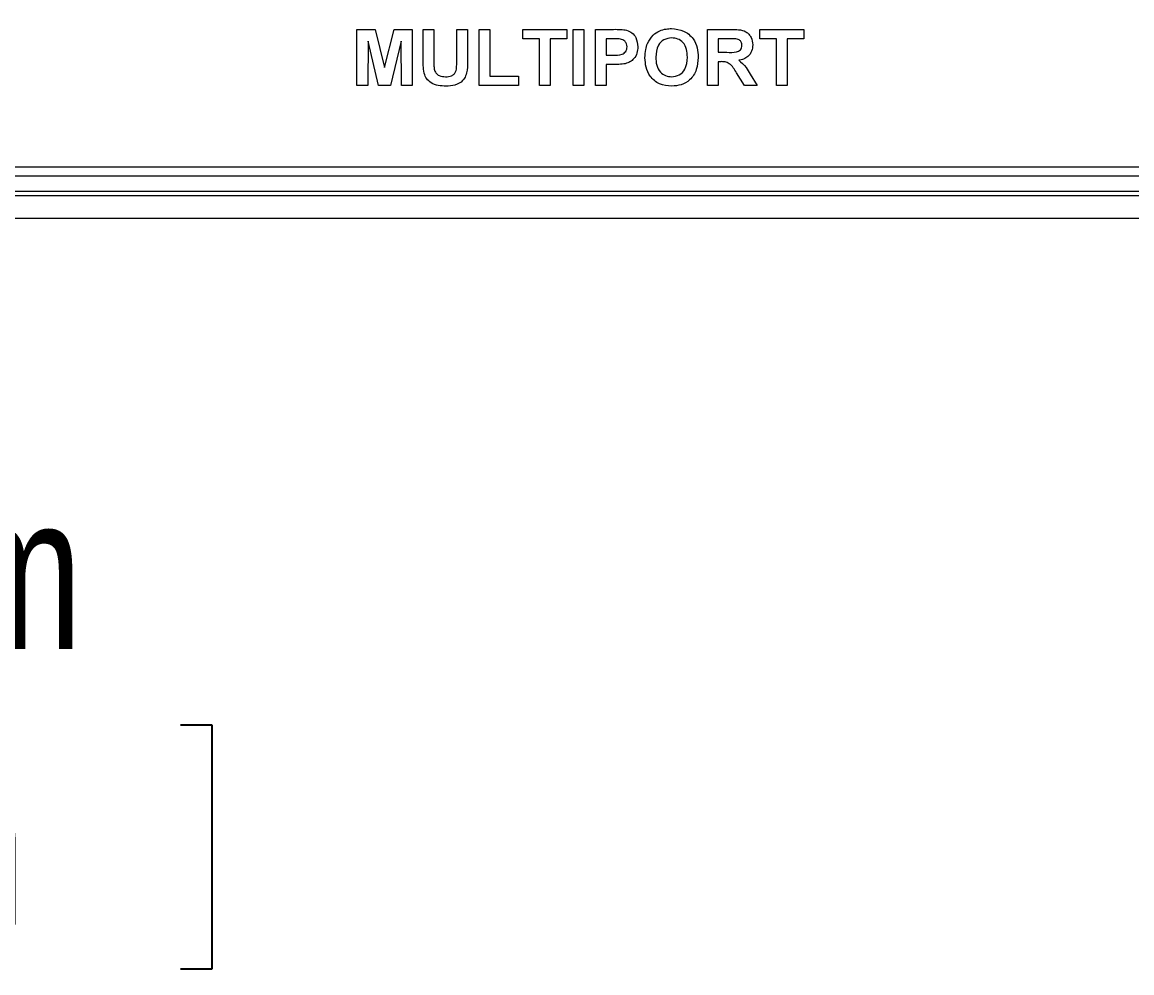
# Model space of a CAD drawing. Header units: millimetres. Extents: x 6 to 425, y 6 to 273.
# Drawn here: x 334.73 to 357.62, y 111.15 to 130.75 of the extents above; entities that cross this region are included whole.
import ezdxf

# ---------------------------------------------------------------- set-up
doc = ezdxf.new("R2010")
doc.units = ezdxf.units.MM
doc.layers.add('ITAR', color=7, linetype='Continuous')
doc.styles.add('SLDTEXTSTYLE0', font='TXT', dxfattribs={"width": 0.75})
doc.dimstyles.new('SLDDIMSTYLE2', dxfattribs={"dimtxt": 3.175, "dimasz": 3.302, "dimexe": 0, "dimexo": 0.0625, "dimgap": 0.79375, "dimtad": 0, "dimtih": 1, "dimtoh": 1, "dimlfac": 2, "dimrnd": 1e-09, "dimzin": 4, "dimdsep": 46, "dimtxsty": 'SLDTEXTSTYLE0', "dimsah": 1, "dimcen": 0.09, "dimadec": 0, "dimazin": 1, "dimtfac": 1, "dimtmove": 0, "dimatfit": 0, "dimfxl": 1, "dimfrac": 2, "dimtolj": 1, "dimtzin": 12, "dimarcsym": 0})

# ---------------------------------------------------------------- blocks, each defined once
blk = doc.blocks.new('_D_2')
at = {"layer": 'ITAR'}
for p, q in [((315.021, 126.709), (315.021, 133.059)), ((320.348, 126.709), (311.846, 126.709)), ((323.066, 124.409), (311.846, 124.409)), ((315.021, 116.293), (315.021, 124.409)), ((321.371, 116.293), (315.021, 116.293)), ((327.099, 116.268), (326.454, 116.268)), ((326.454, 116.268), (326.454, 111.228)), ((338.002, 116.268), (338.647, 116.268)), ((338.647, 116.268), (338.647, 111.228)), ((326.454, 111.228), (327.099, 111.228)), ((338.647, 111.228), (338.002, 111.228))]:
    blk.add_line(p, q, dxfattribs=at)
for points in [[(315.021, 126.709), (315.529, 130.011), (314.513, 130.011)], [(315.021, 124.409), (314.513, 121.107), (315.529, 121.107)]]:
    blk.add_solid(points, dxfattribs=at)
at = {"layer": 'ITAR', "char_height": 3.175, "attachment_point": 1, "style": 'SLDTEXTSTYLE0'}
for s, insert in [('4.60mm', (324.476, 121.006)), ('.18in', (327.905, 115.321))]:
    blk.add_mtext(s, dxfattribs=dict(at, insert=insert))

msp = doc.modelspace()

# ---------------------------------------------------------------- linework, layer by layer
at = {"color": 7, "linetype": 'Continuous', "lineweight": 15}
for p, q in [((341.6399, 129.4492), (341.6399, 130.6049)), ((341.6399, 130.6049), (342.0158, 130.6049)), ((342.0158, 130.6049), (342.2103, 129.8166)), ((342.2103, 129.8166), (342.4048, 130.6049)), ((342.4048, 130.6049), (342.7808, 130.6049)), ((342.7808, 130.6049), (342.7808, 129.4492)), ((343.003, 130.6049), (343.2253, 130.6049)), ((343.003, 129.991), (343.003, 130.6049)), ((343.2253, 130.6049), (343.2253, 129.9778)), ((343.6995, 129.9643), (343.6995, 130.6049)), ((343.6995, 130.6049), (343.9217, 130.6049)), ((343.9217, 130.6049), (343.9217, 130.0004)), ((344.1588, 129.4492), (344.1588, 130.6049)), ((344.1588, 130.6049), (344.381, 130.6049)), ((344.381, 130.6049), (344.381, 129.6418)), ((345.0626, 130.4123), (345.0626, 130.6049)), ((345.0626, 130.6049), (345.9665, 130.6049)), ((345.9665, 130.6049), (345.9665, 130.4123)), ((346.0998, 130.6049), (346.3221, 130.6049)), ((346.0998, 129.4492), (346.0998, 130.6049)), ((346.3221, 130.6049), (346.3221, 129.4492)), ((346.5592, 130.6049), (346.9289, 130.6049)), ((346.5592, 129.4492), (346.5592, 130.6049)), ((348.8707, 129.4492), (348.8707, 130.6049)), ((348.8707, 130.6049), (349.3557, 130.6049)), ((349.9523, 130.4123), (349.9523, 130.6049)), ((349.9523, 130.6049), (350.8562, 130.6049)), ((350.8562, 130.6049), (350.8562, 130.4123)), ((341.8695, 130.3591), (341.8621, 129.4492)), ((342.0865, 129.4492), (341.8695, 130.3591)), ((342.5511, 130.3591), (342.3342, 129.4492)), ((342.5585, 129.4492), (342.5511, 130.3591)), ((345.4034, 130.4123), (345.0626, 130.4123)), ((345.4034, 129.4492), (345.4034, 130.4123)), ((345.9665, 130.4123), (345.6257, 130.4123)), ((345.6257, 130.4123), (345.6257, 129.4492)), ((346.899, 130.4123), (346.7814, 130.4123)), ((346.7814, 130.4123), (346.7814, 130.0715)), ((349.2818, 130.4123), (349.0929, 130.4123)), ((349.0929, 130.4123), (349.0929, 130.1308)), ((350.2931, 130.4123), (349.9523, 130.4123)), ((350.2931, 129.4492), (350.2931, 130.4123)), ((350.8562, 130.4123), (350.5154, 130.4123)), ((350.5154, 130.4123), (350.5154, 129.4492)), ((346.7814, 130.0715), (346.9148, 130.0715)), ((349.0929, 130.1308), (349.2719, 130.1308)), ((346.9335, 129.8789), (346.7814, 129.8789)), ((346.7814, 129.8789), (346.7814, 129.4492)), ((349.1427, 129.9382), (349.0929, 129.9382)), ((349.0929, 129.9382), (349.0929, 129.4492)), ((344.381, 129.6418), (344.9737, 129.6418)), ((344.9737, 129.6418), (344.9737, 129.4492)), ((349.6333, 129.4492), (349.4689, 129.7115)), ((349.753, 129.6779), (349.8931, 129.4492)), ((341.8621, 129.4492), (341.6399, 129.4492)), ((342.3342, 129.4492), (342.0865, 129.4492)), ((342.7808, 129.4492), (342.5585, 129.4492)), ((344.9737, 129.4492), (344.1588, 129.4492)), ((345.6257, 129.4492), (345.4034, 129.4492)), ((346.3221, 129.4492), (346.0998, 129.4492)), ((346.7814, 129.4492), (346.5592, 129.4492)), ((349.0929, 129.4492), (348.8707, 129.4492)), ((349.8931, 129.4492), (349.6333, 129.4492)), ((350.5154, 129.4492), (350.2931, 129.4492)), ((380.1925, 127.7661), (321.7925, 127.7661)), ((321.6175, 127.5836), (380.3675, 127.5836)), ((321.6175, 127.2661), (380.3675, 127.2661)), ((321.6175, 127.1792), (380.3675, 127.1792)), ((321.6175, 126.7086), (380.3675, 126.7086)), ((321.6175, 126.7086), (380.3675, 126.7086))]:
    msp.add_line(p, q, dxfattribs=at)
for points, knots in [([(346.9289, 130.6049), (346.9804, 130.6052), (347.0722, 130.6058), (347.1631, 130.593), (347.203, 130.5873)], [0, 0, 0, 0, 0.5603451, 1, 1, 1, 1]), ([(347.203, 130.5873), (347.2414, 130.5714), (347.3183, 130.5394), (347.416, 130.4195), (347.4268, 130.3119), (347.4334, 130.2463)], [0, 0, 0, 0, 0.2800907, 0.560804, 1, 1, 1, 1]), ([(347.6332, 130.3139), (347.6674, 130.3754), (347.7284, 130.4853), (347.8369, 130.5471), (347.8846, 130.5744)], [0, 0, 0, 0, 0.5599557, 1, 1, 1, 1]), ([(347.8846, 130.5744), (347.9289, 130.5894), (348.0081, 130.6162), (348.0915, 130.6187), (348.1282, 130.6198)], [0, 0, 0, 0, 0.5595644, 1, 1, 1, 1]), ([(348.1282, 130.6198), (348.2143, 130.6116), (348.3862, 130.5952), (348.5775, 130.4318), (348.6672, 130.2273), (348.6744, 130.0928), (348.678, 130.0254)], [0, 0, 0, 0, 0.27983069, 0.55866913, 0.77900555, 1, 1, 1, 1]), ([(349.3557, 130.6049), (349.4082, 130.6041), (349.5128, 130.6024), (349.6466, 130.5747), (349.7282, 130.5057), (349.7884, 130.4174), (349.7979, 130.3377), (349.8042, 130.2847)], [0, 0, 0, 0, 0.2511382, 0.5005379, 0.6257426, 0.7510544, 1, 1, 1, 1]), ([(347.0745, 130.4042), (347.0419, 130.4072), (346.9835, 130.4125), (346.9249, 130.4124), (346.899, 130.4123)], [0, 0, 0, 0, 0.5598334, 1, 1, 1, 1]), ([(346.9148, 130.0715), (346.9818, 130.0688), (347.0655, 130.0653), (347.1526, 130.1127), (347.1863, 130.1488), (347.2077, 130.1939), (347.21, 130.2265), (347.2111, 130.2428)], [0, 0, 0, 0, 0.4996928, 0.6248443, 0.7498409, 0.8748982, 1, 1, 1, 1]), ([(347.2111, 130.2428), (347.2093, 130.2646), (347.2056, 130.3079), (347.1695, 130.3586), (347.1241, 130.3917), (347.0911, 130.4), (347.0745, 130.4042)], [0, 0, 0, 0, 0.2798619, 0.5590693, 0.7794267, 1, 1, 1, 1]), ([(347.4334, 130.2463), (347.4307, 130.202), (347.4253, 130.1134), (347.3626, 130.0033), (347.2746, 129.9289), (347.2087, 129.9067), (347.1757, 129.8956)], [0, 0, 0, 0, 0.2802851, 0.55987331, 0.77991808, 1, 1, 1, 1]), ([(347.5816, 130.0201), (347.5831, 130.0765), (347.5859, 130.1771), (347.6188, 130.2721), (347.6332, 130.3139)], [0, 0, 0, 0, 0.5601708, 1, 1, 1, 1]), ([(348.131, 130.4271), (348.076, 130.4208), (347.9662, 130.4081), (347.8194, 130.258), (347.8097, 130.1151), (347.8038, 130.0278)], [0, 0, 0, 0, 0.2802778, 0.5598769, 1, 1, 1, 1]), ([(348.4558, 130.031), (348.4534, 130.0854), (348.4487, 130.1938), (348.3788, 130.3341), (348.2594, 130.4163), (348.1738, 130.4235), (348.131, 130.4271)], [0, 0, 0, 0, 0.28108735, 0.56001311, 0.77969141, 1, 1, 1, 1]), ([(349.2719, 130.1308), (349.3373, 130.1286), (349.4191, 130.1258), (349.5145, 130.1512), (349.554, 130.1817), (349.5788, 130.2255), (349.5808, 130.2582), (349.5819, 130.2746)], [0, 0, 0, 0, 0.5009076, 0.6257176, 0.7503646, 0.8750206, 1, 1, 1, 1]), ([(349.4585, 130.4086), (349.4255, 130.41), (349.3667, 130.4125), (349.3078, 130.4124), (349.2818, 130.4123)], [0, 0, 0, 0, 0.5599213, 1, 1, 1, 1]), ([(349.5819, 130.2746), (349.5803, 130.2934), (349.5772, 130.3311), (349.535, 130.3881), (349.4875, 130.4008), (349.4585, 130.4086)], [0, 0, 0, 0, 0.2810837, 0.5612808, 1, 1, 1, 1]), ([(349.8042, 130.2847), (349.8004, 130.2401), (349.7928, 130.151), (349.7175, 130.0456), (349.6172, 129.9876), (349.5486, 129.9738), (349.5143, 129.9669)], [0, 0, 0, 0, 0.2799434, 0.5589736, 0.7791835, 1, 1, 1, 1]), ([(348.1314, 129.4344), (348.0459, 129.4421), (347.8753, 129.4576), (347.6838, 129.6175), (347.5926, 129.8198), (347.5853, 129.9533), (347.5816, 130.0201)], [0, 0, 0, 0, 0.2799425, 0.558704, 0.7790449, 1, 1, 1, 1]), ([(347.8038, 130.0278), (347.8065, 129.9731), (347.8118, 129.864), (347.8843, 129.7247), (348.0021, 129.6399), (348.088, 129.6313), (348.131, 129.627)], [0, 0, 0, 0, 0.2810208, 0.5601162, 0.7799393, 1, 1, 1, 1]), ([(348.131, 129.627), (348.1859, 129.6341), (348.2957, 129.6483), (348.4398, 129.801), (348.4497, 129.9437), (348.4558, 130.031)], [0, 0, 0, 0, 0.2799912, 0.5597684, 1, 1, 1, 1]), ([(348.678, 130.0254), (348.6723, 129.94), (348.661, 129.7696), (348.5263, 129.5624), (348.3324, 129.4489), (348.1985, 129.4392), (348.1314, 129.4344)], [0, 0, 0, 0, 0.280551, 0.5594882, 0.779434, 1, 1, 1, 1]), ([(343.0257, 129.699), (343.0177, 129.7532), (343.0035, 129.85), (343.0032, 129.9479), (343.003, 129.991)], [0, 0, 0, 0, 0.5597431, 1, 1, 1, 1]), ([(343.2253, 129.9778), (343.2251, 129.9415), (343.2248, 129.8768), (343.2314, 129.8125), (343.2343, 129.7842)], [0, 0, 0, 0, 0.5601798, 1, 1, 1, 1]), ([(343.2343, 129.7842), (343.244, 129.7569), (343.2634, 129.7022), (343.349, 129.636), (343.4237, 129.6304), (343.4693, 129.627)], [0, 0, 0, 0, 0.2800658, 0.5601239, 1, 1, 1, 1]), ([(343.4693, 129.627), (343.5102, 129.6289), (343.5716, 129.6318), (343.6406, 129.6758), (343.6917, 129.7404), (343.6976, 129.8451), (343.6988, 129.9245), (343.6995, 129.9643)], [0, 0, 0, 0, 0.24962414, 0.37454984, 0.49956153, 0.74900004, 1, 1, 1, 1]), ([(343.9217, 130.0004), (343.9231, 129.9218), (343.9259, 129.7659), (343.8522, 129.543), (343.662, 129.4422), (343.5382, 129.437), (343.476, 129.4344)], [0, 0, 0, 0, 0.2822197, 0.5591896, 0.778866, 1, 1, 1, 1]), ([(347.1757, 129.8956), (347.1307, 129.8897), (347.0503, 129.8792), (346.9692, 129.879), (346.9335, 129.8789)], [0, 0, 0, 0, 0.5598111, 1, 1, 1, 1]), ([(349.4689, 129.7115), (349.4273, 129.7817), (349.3694, 129.8791), (349.2363, 129.9392), (349.174, 129.9385), (349.1427, 129.9382)], [0, 0, 0, 0, 0.56098608, 0.77930461, 1, 1, 1, 1]), ([(349.5143, 129.9669), (349.5687, 129.9212), (349.6663, 129.8393), (349.7264, 129.7274), (349.753, 129.6779)], [0, 0, 0, 0, 0.5581877, 1, 1, 1, 1]), ([(343.476, 129.4344), (343.4229, 129.4354), (343.3168, 129.4373), (343.1754, 129.4885), (343.0704, 129.5814), (343.0406, 129.6598), (343.0257, 129.699)], [0, 0, 0, 0, 0.2810303, 0.5604071, 0.7802828, 1, 1, 1, 1])]:
    msp.add_open_spline(points, degree=3, knots=knots, dxfattribs=at)

# ---------------------------------------------------------------- dimensions: what is measured, and where the dimension line sits
at = {"layer": 'ITAR'}
dim = msp.add_linear_dim(base=(315.0214, 124.4086), p1=(321.6175, 126.7086), p2=(324.3361, 124.4086), angle=90, dimstyle='SLDDIMSTYLE2', dxfattribs=at)
dim.commit()
dim.dimension.update_dxf_attribs({"geometry": '_D_2', "text_midpoint": (315.0214, 116.2926), "dimtype": 160})

doc.saveas('drawing.dxf')
